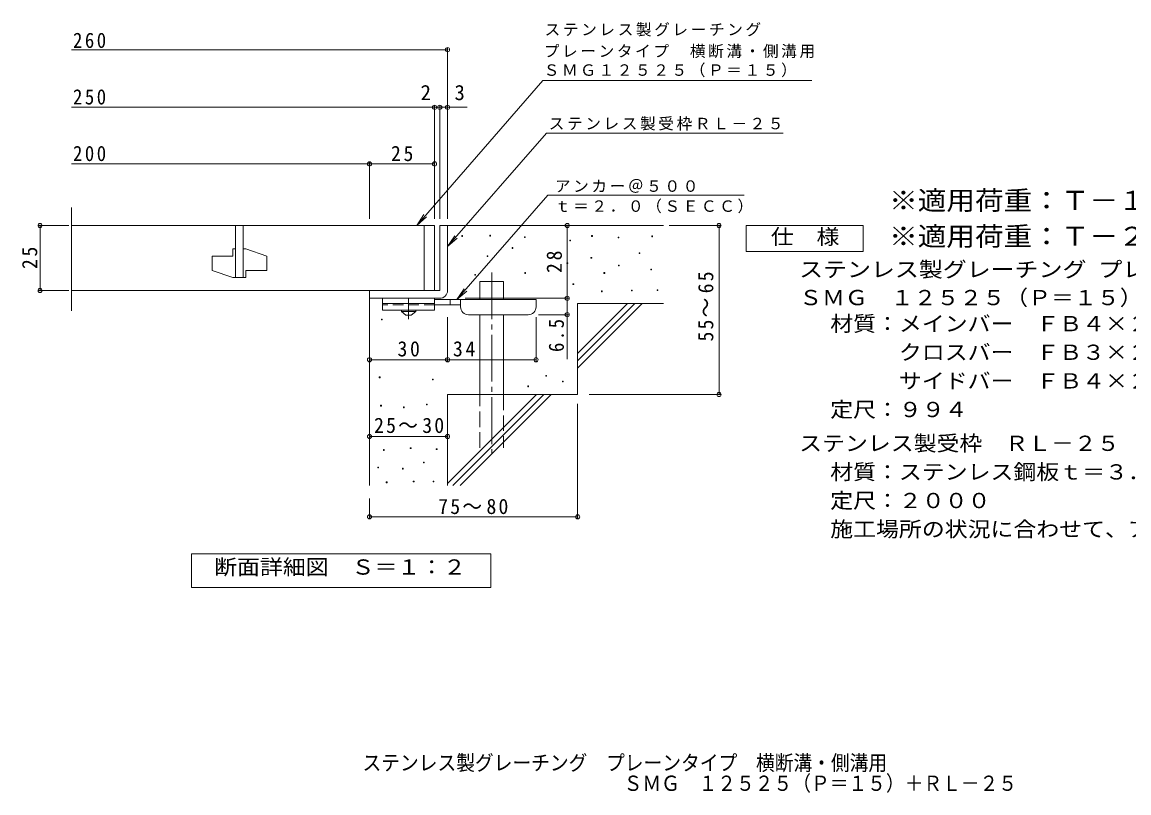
# Model space of a CAD drawing. Units: millimetres on the paper, enlarged 10 times, with parts at other scales. Extents: x -1502 to 1694, y -1368 to 1153.
# Drawn here: x -1502 to 625, y -1368 to 114 of the extents above; entities that cross this region are included whole.
import ezdxf
from ezdxf.enums import TextEntityAlignment as Align

# ---------------------------------------------------------------- set-up
doc = ezdxf.new("R2010")
doc.units = ezdxf.units.MM
doc.header["$LTSCALE"] = 10
doc.header["$PDMODE"] = 32
doc.header["$PDSIZE"] = 8
for name, pattern in [('CHAIN1', [8, 5, -1, 1, -1]), ('CHAIN2', [12, 9, -1, 1, -1]), ('DASHED2', [3, 2, -1]), ('DASHED3', [4, 3, -1])]:
    doc.linetypes.add(name, pattern=pattern)
for name, color, linetype, lineweight in [('D-0', 7, 'Continuous', 9), ('D-1', 2, 'Continuous', 9), ('D-2', 3, 'Continuous', 9), ('D-4', 7, 'Continuous', 9), ('D-5', 7, 'Continuous', 9), ('D-6', 6, 'Continuous', 9), ('D-9', 4, 'Continuous', 9)]:
    doc.layers.add(name, color=color, linetype=linetype, lineweight=lineweight)
doc.layers.add('F-5_F-5ﾚｲﾔ', color=2, linetype='Continuous')
doc.styles.add('ＭＳ ゴシック', font='')
doc.styles.get('ＭＳ ゴシック').set_extended_font_data('MS Gothic')

msp = doc.modelspace()

# ---------------------------------------------------------------- linework, layer by layer
at = {"layer": 'D-0'}
for points in [[(-657.47, -297.84), (-657.47, -296.34), (-655.97, -296.34), (-655.97, -297.84)], [(-603.33, -297.16), (-603.33, -295.66), (-601.83, -295.66), (-601.83, -297.16)], [(-407.75, -297.84), (-407.75, -296.34), (-406.25, -296.34), (-406.25, -297.84)], [(-292.03, -298.52), (-292.03, -297.02), (-290.53, -297.02), (-290.53, -298.52)], [(-537.01, -299.87), (-537.01, -298.37), (-535.51, -298.37), (-535.51, -299.87)], [(-449.71, -306.64), (-449.71, -305.14), (-448.21, -305.14), (-448.21, -306.64)], [(-357, -300.55), (-357, -299.05), (-355.5, -299.05), (-355.5, -300.55)], [(-608.75, -336.42), (-608.75, -334.92), (-607.25, -334.92), (-607.25, -336.42)], [(-560.7, -320.85), (-560.7, -319.35), (-559.2, -319.35), (-559.2, -320.85)], [(-409.11, -339.8), (-409.11, -338.3), (-407.61, -338.3), (-407.61, -339.8)], [(-316.39, -331), (-316.39, -329.5), (-314.89, -329.5), (-314.89, -331)], [(-455.13, -349.95), (-455.13, -348.45), (-453.63, -348.45), (-453.63, -349.95)], [(-356.32, -354.69), (-356.32, -353.19), (-354.82, -353.19), (-354.82, -354.69)], [(-294.06, -362.13), (-294.06, -360.63), (-292.56, -360.63), (-292.56, -362.13)], [(-632.43, -372.28), (-632.43, -370.78), (-630.93, -370.78), (-630.93, -372.28)], [(-536.34, -368.9), (-536.34, -367.4), (-534.84, -367.4), (-534.84, -368.9)], [(-384.07, -368.9), (-384.07, -367.4), (-382.57, -367.4), (-382.57, -368.9)], [(-443.62, -390.56), (-443.62, -389.06), (-442.12, -389.06), (-442.12, -390.56)], [(-388.81, -404.09), (-388.81, -402.59), (-387.31, -402.59), (-387.31, -404.09)], [(-331.28, -402.74), (-331.28, -401.24), (-329.78, -401.24), (-329.78, -402.74)], [(-281.88, -402.06), (-281.88, -400.56), (-280.38, -400.56), (-280.38, -402.06)], [(-811.81, -458.44), (-811.81, -456.94), (-810.31, -456.94), (-810.31, -458.44)], [(-815.75, -569.61), (-815.75, -568.11), (-814.25, -568.11), (-814.25, -569.61)], [(-713.47, -573.75), (-713.47, -572.25), (-711.97, -572.25), (-711.97, -573.75)], [(-495.78, -566.59), (-495.78, -565.09), (-494.28, -565.09), (-494.28, -566.59)], [(-530.3, -586.89), (-530.3, -585.39), (-528.8, -585.39), (-528.8, -586.89)], [(-463.92, -577.34), (-463.92, -575.84), (-462.42, -575.84), (-462.42, -577.34)], [(-813.34, -624.03), (-813.34, -622.53), (-811.84, -622.53), (-811.84, -624.03)], [(-769.18, -627.08), (-769.18, -625.58), (-767.68, -625.58), (-767.68, -627.08)], [(-725.02, -621.75), (-725.02, -620.25), (-723.52, -620.25), (-723.52, -621.75)], [(-808.01, -709.3), (-808.01, -707.8), (-806.51, -707.8), (-806.51, -709.3)], [(-756.24, -705.5), (-756.24, -704), (-754.74, -704), (-754.74, -705.5)], [(-706.37, -707.4), (-706.37, -705.9), (-704.87, -705.9), (-704.87, -707.4)], [(-818.67, -742.8), (-818.67, -741.3), (-817.17, -741.3), (-817.17, -742.8)], [(-771.46, -745.09), (-771.46, -743.59), (-769.96, -743.59), (-769.96, -745.09)], [(-731.11, -733.29), (-731.11, -731.78), (-729.61, -731.78), (-729.61, -733.29)], [(-802.3, -771.35), (-802.3, -769.85), (-800.8, -769.85), (-800.8, -771.35)], [(-750.53, -769.83), (-750.53, -768.33), (-749.03, -768.33), (-749.03, -769.83)], [(-712.46, -769.83), (-712.46, -768.33), (-710.96, -768.33), (-710.96, -769.83)]]:
    msp.add_lwpolyline(points, close=True, dxfattribs=at)
at = {"layer": 'D-1'}
for p, q in [((-699.6, -276.89), (-699.6, -401.89)), ((-684.6, -276.89), (-699.6, -276.89)), ((-684.6, -401.89), (-684.6, -276.89)), ((-699.6, -401.89), (-834.6, -401.89)), ((-834.6, -416.89), (-834.6, -401.89)), ((-834.6, -416.89), (-699.6, -416.89))]:
    msp.add_line(p, q, dxfattribs=at)
msp.add_arc((-699.6, -401.89), 15, 270, 0, dxfattribs=at)
at = {"layer": 'D-2'}
for p, q in [((-1407.27, -441.02), (-1407.27, -242.31)), ((-709.6, -276.89), (-1407.27, -276.89)), ((-1092.1, -276.89), (-1092.1, -376.89)), ((-1077.1, -276.89), (-1077.1, -376.89)), ((-729.6, -276.89), (-729.6, -401.89)), ((-709.6, -276.89), (-709.6, -401.89)), ((-1137.1, -335.64), (-1137.1, -363.14)), ((-1137.1, -335.64), (-1097.1, -335.64)), ((-1097.1, -321.89), (-1097.1, -335.64)), ((-1092.1, -321.89), (-1097.1, -321.89)), ((-1072.1, -321.89), (-1077.1, -321.89)), ((-1072.1, -321.89), (-1032.1, -335.64)), ((-1032.1, -335.64), (-1032.1, -363.14)), ((-1137.1, -363.14), (-1097.1, -376.89)), ((-1072.1, -376.89), (-1097.1, -376.89)), ((-1072.1, -363.14), (-1072.1, -376.89)), ((-1072.1, -363.14), (-1032.1, -363.14)), ((-1407.27, -401.89), (-709.6, -401.89))]:
    msp.add_line(p, q, dxfattribs=at)
at = {"layer": 'D-4'}
for p, q in [((-684.6, -263.94), (-684.6, 63.98)), ((-1407.27, 60.98), (-684.6, 60.98)), ((-1407.27, -49.72), (-709.6, -49.72)), ((-709.6, -263.94), (-709.6, -46.72)), ((-709.6, -49.72), (-704.6, -49.72)), ((-704.6, -49.72), (-646.94, -49.72)), ((-699.6, -263.94), (-699.6, -46.72)), ((-1407.27, -158.47), (-834.6, -158.47)), ((-834.6, -263.94), (-834.6, -155.47)), ((-834.6, -158.47), (-709.6, -158.47)), ((-1412.62, -276.89), (-1470.67, -276.89)), ((-1467.67, -401.89), (-1467.67, -276.89)), ((-454.63, -416.89), (-454.63, -276.89)), ((-258.57, -276.89), (-159.91, -276.89)), ((-162.91, -601.89), (-162.91, -276.89)), ((-1412.62, -401.89), (-1470.67, -401.89)), ((-650.59, -416.89), (-451.63, -416.89)), ((-454.63, -416.89), (-454.63, -533.64)), ((-684.59, -537.99), (-684.59, -453.39)), ((-514.59, -537.99), (-514.59, -453.39)), ((-451.63, -448.39), (-509.59, -448.39)), ((-412.36, -601.89), (-159.91, -601.89)), ((-434.6, -619.39), (-434.6, -839.97)), ((-834.6, -682.51), (-684.6, -682.51)), ((-834.6, -801.89), (-834.6, -839.97)), ((-834.6, -836.97), (-434.6, -836.97))]:
    msp.add_line(p, q, dxfattribs=at)
msp.add_lwpolyline([(-834.59, -534.99), (-684.59, -534.99), (-514.59, -534.99)], dxfattribs=at)
for p in [(-684.6, 60.98), (-709.6, -49.72), (-699.6, -49.72), (-684.6, -49.72), (-834.6, -158.47), (-709.6, -158.47), (-1467.67, -276.89), (-454.63, -276.89), (-162.91, -276.89), (-1467.67, -401.89), (-454.63, -416.89), (-454.63, -448.39), (-834.59, -534.99), (-684.59, -534.99), (-514.59, -534.99), (-162.91, -601.89), (-834.6, -682.51), (-684.6, -682.51), (-834.6, -836.97), (-434.6, -836.97)]:
    msp.add_point(p, dxfattribs=at)
at = {"layer": 'D-5'}
for p, q in [((-501.34, 1.73), (15.46, 1.73)), ((-494.51, -99.13), (-39.91, -99.13)), ((-491.93, -218.84), (-666.48, -419.39)), ((-491.93, -218.84), (-114.35, -218.84)), ((-743.84, -276.89), (-730.02, -256.05)), ((-684.6, -317.53), (-665.87, -300.98)), ((-666.48, -419.39), (-652.67, -398.55)), ((-666.48, -419.39), (-647.75, -402.84))]:
    msp.add_line(p, q, dxfattribs=at)
for points in [[(-501.34, 1.73), (-743.84, -276.89), (-725.1, -260.34)], [(-494.51, -99.13), (-684.6, -317.53), (-670.79, -296.7)]]:
    msp.add_lwpolyline(points, dxfattribs=at)
for points in [[(-111.03, -326.89), (-111.03, -276.89), (113.97, -276.89), (113.97, -326.89)], [(-1176.59, -972.83), (-1176.59, -907.83), (-601.59, -907.83), (-601.59, -972.83)]]:
    msp.add_lwpolyline(points, close=True, dxfattribs=at)
at = {"layer": 'D-6'}
for p, q in [((-684.6, -276.89), (-269.6, -276.89)), ((-622.31, -419.39), (-622.31, -384.39)), ((-622.31, -384.39), (-577.31, -384.39)), ((-577.31, -419.39), (-577.31, -384.39)), ((-834.6, -416.89), (-834.6, -776.89)), ((-434.6, -522.9), (-338.59, -426.89)), ((-434.6, -426.89), (-269.6, -426.89)), ((-434.6, -537.04), (-324.45, -426.89)), ((-434.6, -426.89), (-434.6, -601.89)), ((-434.6, -551.18), (-310.31, -426.89)), ((-622.31, -601.89), (-622.31, -448.39)), ((-577.31, -601.89), (-577.31, -448.39)), ((-684.6, -601.89), (-684.6, -776.89)), ((-684.6, -601.89), (-434.6, -601.89)), ((-684.6, -772.9), (-513.59, -601.89)), ((-674.45, -776.89), (-499.45, -601.89)), ((-660.31, -776.89), (-485.31, -601.89))]:
    msp.add_line(p, q, dxfattribs=at)
at = {"layer": 'D-6', "linetype": 'CHAIN2'}
msp.add_line((-599.81, -366.93), (-599.81, -715.22), dxfattribs=at)
at = {"layer": 'D-6', "linetype": 'DASHED3'}
for p, q in [((-622.31, -704.39), (-622.31, -601.89)), ((-577.31, -601.89), (-577.31, -704.39))]:
    msp.add_line(p, q, dxfattribs=at)
at = {"layer": 'D-9', "color": 3}
for p, q in [((-809.59, -416.89), (-809.59, -439.39)), ((-709.59, -416.89), (-809.59, -416.89)), ((-709.59, -416.89), (-709.59, -439.39)), ((-709.59, -426.89), (-809.59, -426.89)), ((-709.59, -439.39), (-809.59, -439.39))]:
    msp.add_line(p, q, dxfattribs=at)
at = {"layer": 'D-9', "linetype": 'CHAIN1'}
msp.add_line((-759.59, -457.13), (-759.59, -416.89), dxfattribs=at)
at = {"layer": 'D-9'}
for p, q in [((-514.59, -419.39), (-709.59, -419.39)), ((-679.59, -429.39), (-679.59, -419.39)), ((-659.59, -433.39), (-659.59, -419.39)), ((-514.59, -433.39), (-514.59, -419.39)), ((-659.57, -429.39), (-709.59, -429.39)), ((-644.59, -448.39), (-529.59, -448.39))]:
    msp.add_line(p, q, dxfattribs=at)
at = {"layer": 'D-9', "color": 3, "linetype": 'DASHED2'}
msp.add_line((-709.59, -429.39), (-809.59, -429.39), dxfattribs=at)
at = {"layer": 'D-9', "color": 2}
for p, q in [((-773.34, -441.89), (-773.34, -439.39)), ((-773.34, -441.89), (-764.59, -449.39)), ((-773.34, -441.89), (-745.84, -441.89)), ((-754.59, -449.39), (-745.84, -441.89)), ((-745.84, -441.89), (-745.84, -439.39)), ((-764.59, -449.39), (-754.59, -449.39))]:
    msp.add_line(p, q, dxfattribs=at)
at = {"layer": 'D-9'}
for centre, start, end in [((-644.59, -433.39), 180, 270), ((-529.59, -433.39), 270, 0)]:
    msp.add_arc(centre, 15, start, end, dxfattribs=at)

# ---------------------------------------------------------------- texts
at = {"layer": 'D-4', "color": 2, "style": 'ＭＳ ゴシック'}
for s, p in [('2', (-736.44, -44.72)), ('3', (-671.3, -44.72))]:
    msp.add_text(s, height=29.33, dxfattribs=at).set_placement(p, align=Align.BOTTOM_LEFT)
at = {"layer": 'D-4', "color": 2, "char_height": 29.33, "attachment_point": 7, "style": 'ＭＳ ゴシック'}
for s, insert in [('\\T1.27;\\W0.9;260', (-1404.37, 64.03)), ('\\T1.27;\\W0.9;250', (-1404.37, -44.72)), ('\\T1.27;\\W0.9;200', (-1404.37, -153.47)), ('\\T1.27;\\W0.95;25', (-793.35, -153.47)), ('\\T1.27;\\W0.95;30', (-780.84, -528.99)), ('\\T1.27;\\W0.95;34', (-674.22, -528.99)), ('\\T1.22;\\W0.95;25～30', (-825.85, -676.15)), ('\\T1.22;\\W0.95;75～80', (-702.47, -831.97))]:
    msp.add_mtext(s, dxfattribs=dict(at, insert=insert))
at = {"layer": 'D-4', "color": 2, "char_height": 29.33, "attachment_point": 7, "rotation": 90, "style": 'ＭＳ ゴシック'}
for s, insert in [('\\T1.27;\\W0.95;25', (-1472.67, -360.64)), ('\\T1.27;\\W0.95;28', (-464.63, -368.14)), ('\\T1.22;\\W0.95;55～65', (-173.44, -499.9)), ('\\T1.27;\\W0.9;6.5', (-460.63, -520.09))]:
    msp.add_mtext(s, dxfattribs=dict(at, insert=insert))
at = {"layer": 'D-5', "color": 3, "style": 'ＭＳ ゴシック', "width": 1.1}
for s, p in [('※適用荷重：Ｔ－１４（横断溝用）', (163.97, -257.98)), ('※適用荷重：Ｔ－２０（側溝用）', (163.97, -326.89))]:
    msp.add_text(s, height=36.66, dxfattribs=at).set_placement(p, align=Align.BOTTOM_LEFT)
at = {"layer": 'D-5', "color": 2, "style": 'ＭＳ ゴシック'}
for s, width, p in [('仕\u3000様', 1.1, (-63.53, -321.89)), ('ステンレス製グレーチング プレーンタイプ 横断溝・側溝用', 1.15, (-8.94, -384.81)), ('ＳＭＧ\u3000１２５２５（Ｐ＝１５）', 1.1, (-8.94, -438.9)), ('材質：メインバー\u3000ＦＢ４×２５（ＳＵＳ３０４）', 1.1, (50.77, -489.03)), ('\u3000\u3000\u3000クロスバー\u3000ＦＢ３×２０（ＳＵＳ３０４）', 1.1, (50.77, -544.03)), ('\u3000\u3000\u3000サイドバー\u3000ＦＢ４×２５（ＳＵＳ３０４）', 1.1, (50.77, -599.03)), ('定尺：９９４', 1.1, (50.77, -654.03)), ('ステンレス製受枠\u3000ＲＬ－２５', 1.1, (-8.94, -719.03)), ('材質：ステンレス鋼板ｔ＝３．０（ＳＵＳ３０４）', 1.1, (50.77, -774.03)), ('定尺：２０００', 1.1, (50.77, -829.03)), ('施工場所の状況に合わせて、アンカーをプライヤー等で折り曲げてご使用ください。', 1.1, (50.77, -884.03)), ('断面詳細図\u3000Ｓ＝１：２', 1.1, (-1133.17, -956.86))]:
    msp.add_text(s, height=29.33, dxfattribs=dict(at, width=width)).set_placement(p, align=Align.BOTTOM_LEFT)
at = {"layer": 'D-5', "char_height": 21.99, "attachment_point": 7, "style": 'ＭＳ ゴシック'}
for s, insert in [('\\T1.17;ステンレス製グレーチング', (-498.02, 86.39)), ('\\T1.17;プレーンタイプ\u3000横断溝・側溝用', (-499.58, 44.74)), ('\\T1.17;ＳＭＧ１２５２５（Ｐ＝１５）', (-499.79, 8.01)), ('\\T1.17;ステンレス製受枠ＲＬ－２５', (-490.12, -94.37)), ('\\T1.17;アンカー＠５００', (-478.29, -214.18)), ('\\T1.17;ｔ＝２．０（ＳＥＣＣ）', (-478.29, -253.5))]:
    msp.add_mtext(s, dxfattribs=dict(at, insert=insert))
at = {"layer": 'F-5_F-5ﾚｲﾔ', "style": 'ＭＳ ゴシック', "width": 0.9}
for s, p in [('ステンレス製グレーチング\u3000プレーンタイプ\u3000横断溝・側溝用', (-848, -1333.18)), ('ＳＭＧ\u3000１２５２５（Ｐ＝１５）＋ＲＬ－２５', (-346.22, -1372.5))]:
    msp.add_text(s, height=29.33, dxfattribs=at).set_placement(p, align=Align.BOTTOM_LEFT)

doc.saveas('drawing.dxf')
